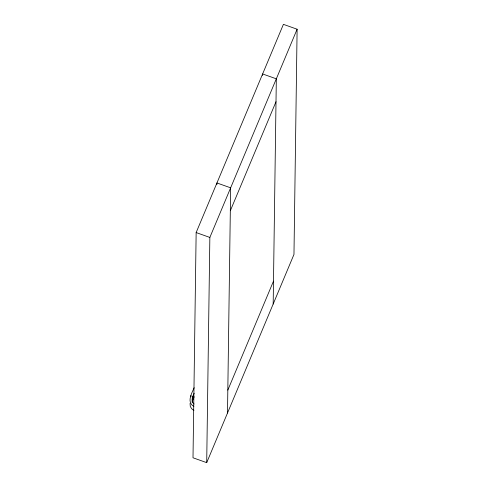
<?xml version="1.0" encoding="UTF-8"?>
<svg xmlns="http://www.w3.org/2000/svg" width="487" height="487" viewBox="0 0 487 487"><rect width="100%" height="100%" fill="white"/><g stroke="black" fill="none" stroke-linecap="round" stroke-linejoin="round"><path stroke-width="0.73" d="M196.151 232.567L193.004 457.78L206.707 462.65L293.971 254.433L297.113 29.22L283.41 24.35L196.151 232.567L209.854 237.437L206.707 462.65M216.916 184.433L216.94 182.96L230.643 187.83L227.502 413.043M262.596 75.436L262.621 73.957L276.324 78.827L273.177 304.04M192.14 402.286L192.974 396.047L194.143 393.252M194.173 387.743C191.75 393.252 186.411 402.292 193.856 406.401M192.974 396.047C191.848 398.622 191.379 402.323 194.13 404.046M209.854 237.437L297.113 29.22M230.327 210.737L276.001 101.74M192.712 400.271L194.173 396.777M227.819 390.136L273.499 281.133M193.917 410.529L191.622 408.684L190.289 406.389L190.04 403.486M190.947 395.444L190.995 396.893"/></g></svg>
